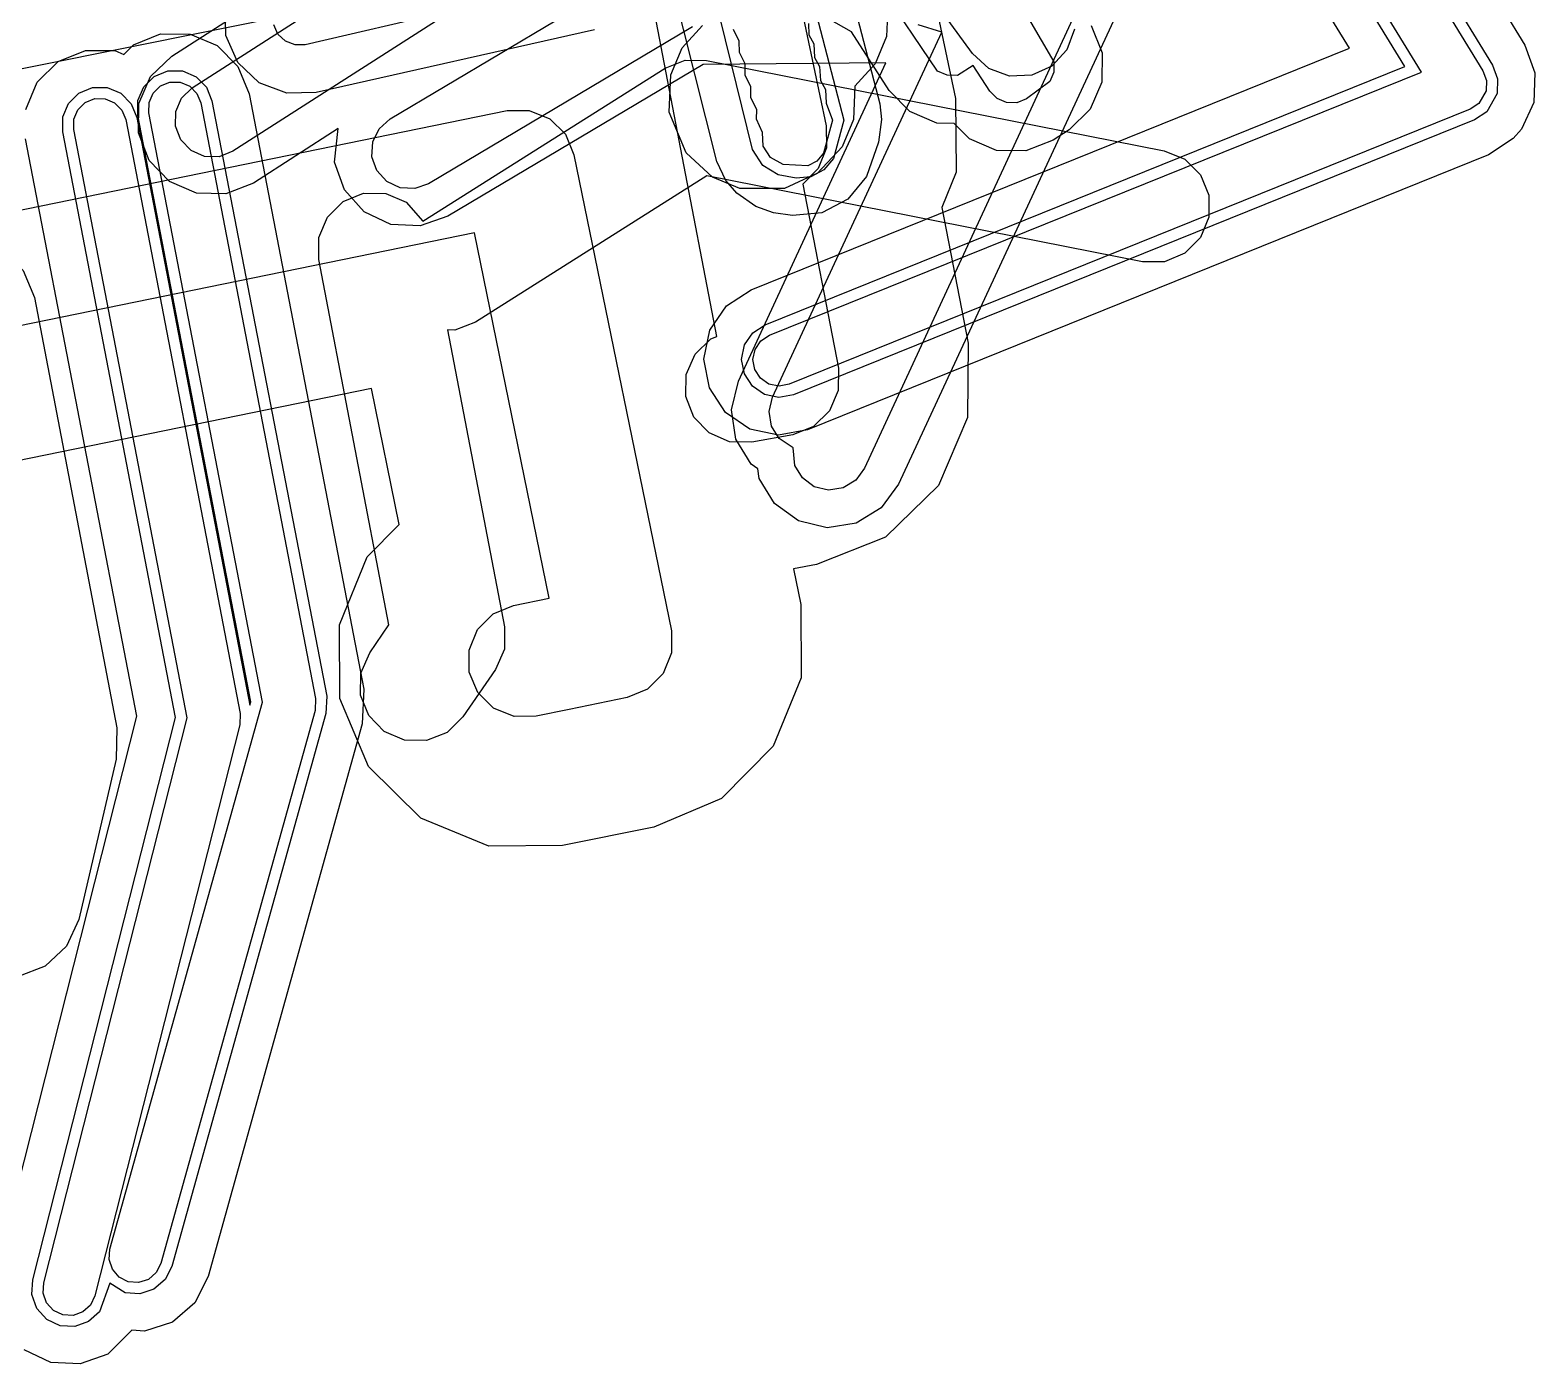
# Model space of a CAD drawing. Header units: metres. Extents: x 3158 to 3711, y 9867 to 11440.
# Drawn here: x 3668.01 to 3707.89, y 11253.09 to 11288.43 of the extents above; entities that cross this region are included whole.
import ezdxf

# ---------------------------------------------------------------- set-up
doc = ezdxf.new("R2010")
doc.units = ezdxf.units.M
doc.layers.add('AI_GREENING_EXCLUSIONS', color=1, linetype='Continuous')

msp = doc.modelspace()

# ---------------------------------------------------------------- linework, layer by layer
at = {"layer": 'AI_GREENING_EXCLUSIONS'}
for points in [[(3677.38, 11335.456), (3706.768, 11287.507), (3706.904, 11287.141), (3706.888, 11286.751), (3706.617, 11286.271), (3706.29, 11286.057), (3688.243, 11278.771), (3687.86, 11278.698), (3687.478, 11278.778), (3687.156, 11278.997), (3686.942, 11279.324), (3686.869, 11279.707), (3686.949, 11280.089), (3687.168, 11280.411), (3687.495, 11280.625), (3704.446, 11287.469), (3700.458, 11293.97)], [(3678.51, 11335.525), (3707.621, 11288.03), (3707.891, 11287.298), (3707.861, 11286.518), (3707.535, 11285.809), (3707.317, 11285.557), (3706.665, 11285.129), (3688.618, 11277.843), (3687.851, 11277.698), (3687.087, 11277.857), (3686.442, 11278.297), (3686.014, 11278.949), (3685.869, 11279.716), (3686.028, 11280.48), (3686.468, 11281.125), (3687.12, 11281.553), (3702.975, 11287.954), (3699.917, 11292.939)], [(3677.057, 11335.409), (3706.513, 11287.35), (3706.607, 11287.094), (3706.597, 11286.821), (3706.407, 11286.485), (3706.178, 11286.335), (3688.131, 11279.049), (3687.863, 11278.998), (3687.595, 11279.054), (3687.37, 11279.207), (3687.22, 11279.436), (3687.169, 11279.704), (3687.225, 11279.972), (3687.378, 11280.197), (3687.607, 11280.347), (3704.887, 11287.323), (3700.567, 11294.367)], [(3690.857, 11294.574), (3692.533, 11286.617), (3692.555, 11284.667), (3692.179, 11283.728), (3692.872, 11280.135), (3692.857, 11278.17), (3692.088, 11276.363), (3690.681, 11274.992), (3688.855, 11274.268), (3688.243, 11274.157), (3688.436, 11273.215), (3688.446, 11271.264), (3687.709, 11269.457), (3686.337, 11268.071), (3684.539, 11267.314), (3682.124, 11266.821), (3680.173, 11266.81), (3678.367, 11267.547), (3676.98, 11268.919), (3676.224, 11270.718), (3676.213, 11272.669), (3676.95, 11274.475), (3677.797, 11275.33), (3677.06, 11278.932), (3632.735, 11269.869)], [(3687.432, 11293.853), (3689.108, 11285.896), (3689.115, 11285.311), (3688.897, 11284.768), (3688.493, 11284.355), (3689.435, 11279.472), (3689.431, 11278.883), (3689.2, 11278.341), (3688.778, 11277.929), (3688.23, 11277.712), (3687.136, 11277.514), (3686.55, 11277.523), (3686.013, 11277.757), (3685.607, 11278.177), (3685.392, 11278.722), (3685.402, 11279.307), (3685.635, 11279.844), (3686.055, 11280.251), (3686.217, 11280.314), (3684.213, 11290.707), (3636.297, 11281.079)], [(3696.775, 11288.793), (3691.03, 11276.4), (3690.57, 11275.77), (3689.904, 11275.364), (3689.133, 11275.243), (3688.375, 11275.427), (3687.744, 11275.887), (3687.338, 11276.553), (3687.338, 11276.553), (3687.299, 11276.804), (3687.126, 11276.93), (3686.719, 11277.596), (3686.599, 11278.367), (3686.783, 11279.126), (3690.693, 11287.563), (3685.848, 11287.526), (3679.086, 11283.504), (3678.35, 11283.243), (3677.571, 11283.284), (3676.867, 11283.62), (3676.344, 11284.2), (3676.084, 11284.936), (3676.176, 11285.822), (3673.932, 11284.38), (3673.205, 11284.095), (3672.425, 11284.109), (3671.71, 11284.42), (3671.168, 11284.982), (3670.883, 11285.708), (3670.897, 11286.489), (3671.208, 11287.204), (3671.77, 11287.746), (3678.84, 11292.287)], [(3680.207, 11289.599), (3673.391, 11285.222), (3673.028, 11285.079), (3672.638, 11285.086), (3672.28, 11285.242), (3672.009, 11285.522), (3671.867, 11285.886), (3671.874, 11286.276), (3672.03, 11286.633), (3672.31, 11286.904), (3679.38, 11291.445)], [(3689.337, 11291.063), (3690.528, 11286.479), (3690.578, 11286.062), (3690.495, 11285.461), (3690.181, 11284.557), (3689.683, 11283.955), (3688.994, 11283.59), (3688.217, 11283.516), (3687.71, 11283.595), (3687.245, 11283.763), (3686.742, 11284.113), (3686.455, 11284.452), (3686.21, 11284.952), (3685.041, 11289.625)], [(3688.344, 11290.81), (3689.578, 11286.049), (3689.3, 11285.031), (3689.052, 11284.731), (3688.707, 11284.548), (3688.319, 11284.511), (3687.842, 11284.596), (3687.428, 11284.841), (3687.159, 11285.265), (3685.88, 11290.483)], [(3682.918, 11289.815), (3675.308, 11288.047), (3675.035, 11288.04), (3674.78, 11288.138), (3674.582, 11288.326), (3674.471, 11288.576)], [(3694.469, 11288.737), (3695.146, 11287.595), (3695.143, 11287.322), (3695.035, 11287.071), (3694.418, 11286.611), (3694.164, 11286.51), (3693.891, 11286.514), (3693.64, 11286.622), (3693.45, 11286.817), (3693.008, 11287.497), (3692.587, 11287.234), (3692.314, 11287.238), (3692.064, 11287.346), (3690.567, 11289.559)], [(3695.687, 11288.46), (3695.485, 11287.911), (3695.087, 11287.481), (3694.556, 11287.236), (3693.971, 11287.213), (3693.422, 11287.415), (3692.992, 11287.813), (3691.437, 11289.953)], [(3685.569, 11288.524), (3678.575, 11284.363), (3678.207, 11284.233), (3677.817, 11284.253), (3677.465, 11284.421), (3677.204, 11284.711), (3677.074, 11285.079), (3677.094, 11285.469), (3677.262, 11285.821), (3677.552, 11286.082), (3683.387, 11289.552)], [(3690.75, 11289.248), (3690.711, 11288.262), (3690.409, 11287.539), (3689.872, 11286.951), (3689.833, 11286.065), (3689.531, 11285.342), (3688.884, 11284.643), (3688.002, 11284.234), (3686.822, 11284.234), (3686.099, 11284.536), (3685.4, 11285.183), (3684.952, 11286.259), (3684.991, 11287.245), (3685.293, 11287.968), (3685.83, 11288.556)], [(3695.868, 11289.214), (3690.123, 11276.821), (3689.893, 11276.506), (3689.56, 11276.303), (3689.175, 11276.242), (3688.795, 11276.334), (3688.48, 11276.564), (3688.277, 11276.897), (3688.277, 11276.897), (3688.236, 11277.363), (3687.861, 11277.607), (3687.658, 11277.94), (3687.598, 11278.326), (3687.69, 11278.705), (3692.175, 11288.382), (3691.551, 11288.569)], [(3682.969, 11288.445), (3675.595, 11286.779), (3674.815, 11286.759), (3674.086, 11287.039), (3673.52, 11287.576), (3673.203, 11288.289), (3673.183, 11289.07)], [(3688.645, 11288.612), (3688.648, 11288.311), (3688.78, 11288.073), (3688.802, 11287.707), (3688.934, 11287.468), (3688.956, 11287.102), (3689.088, 11286.863), (3689.11, 11286.497), (3689.278, 11286.044), (3689.036, 11285.174), (3688.862, 11284.963), (3688.621, 11284.835), (3687.972, 11284.87), (3687.637, 11285.056), (3687.444, 11285.359), (3687.423, 11285.724), (3687.263, 11286.076), (3687.269, 11286.329), (3687.118, 11286.635), (3687.115, 11286.934), (3686.964, 11287.24), (3686.961, 11287.539), (3686.811, 11287.842), (3686.808, 11288.143), (3686.657, 11288.447)], [(3696.136, 11288.557), (3696.425, 11287.832), (3696.414, 11287.051), (3696.106, 11286.334), (3695.547, 11285.79), (3695.126, 11285.521), (3694.401, 11285.232), (3693.621, 11285.242), (3692.904, 11285.55), (3692.505, 11285.96), (3692.043, 11285.967), (3691.326, 11286.276), (3690.782, 11286.835), (3689.778, 11288.386), (3689.169, 11288.729)], [(3667.9, 11286.333), (3668.203, 11287.052), (3668.758, 11287.6), (3669.481, 11287.894), (3670.262, 11287.89), (3670.498, 11287.79), (3670.751, 11288.04), (3671.474, 11288.335), (3672.255, 11288.33), (3672.974, 11288.027), (3673.522, 11287.472), (3673.816, 11286.749), (3676.856, 11270.968), (3676.818, 11270.052), (3672.731, 11255.399), (3672.731, 11255.399), (3672.379, 11254.703), (3671.787, 11254.194), (3671.046, 11253.951), (3670.707, 11253.977), (3670.076, 11253.347), (3669.341, 11253.086), (3668.561, 11253.127), (3667.857, 11253.463)], [(3626.589, 11275.247), (3680.657, 11286.302), (3681.242, 11286.305), (3681.784, 11286.084), (3682.2, 11285.672), (3682.427, 11285.132), (3685.007, 11272.514), (3685.01, 11271.928), (3684.789, 11271.386), (3684.377, 11270.97), (3683.838, 11270.743), (3682.301, 11270.429), (3681.423, 11270.25), (3680.838, 11270.247), (3680.296, 11270.468), (3679.88, 11270.879), (3679.653, 11271.419), (3679.65, 11272.004), (3679.871, 11272.546), (3680.282, 11272.962), (3680.822, 11273.189), (3681.767, 11273.382), (3679.788, 11283.062), (3628.643, 11272.605)], [(3667.114, 11255.557), (3670.843, 11270.251), (3667.896, 11285.552)]]:
    msp.add_lwpolyline(points, dxfattribs=at)
for points in [[(3699.027, 11284.599), (3699.251, 11284.059), (3699.252, 11283.474), (3699.029, 11282.933), (3698.616, 11282.518), (3698.075, 11282.293), (3697.49, 11282.293), (3685.944, 11284.573), (3679.816, 11280.695), (3679.27, 11280.484), (3679.075, 11280.489), (3680.587, 11272.62), (3680.582, 11272.029), (3680.349, 11271.485), (3679.484, 11270.23), (3679.064, 11269.822), (3678.52, 11269.606), (3677.935, 11269.615), (3677.397, 11269.846), (3676.99, 11270.266), (3676.774, 11270.81), (3676.782, 11271.395), (3677.014, 11271.933), (3677.523, 11272.671), (3675.662, 11282.352), (3675.666, 11282.938), (3675.893, 11283.477), (3676.31, 11283.888), (3676.852, 11284.108), (3677.437, 11284.105), (3677.977, 11283.877), (3678.426, 11283.366), (3684.845, 11287.428), (3685.372, 11287.635), (3685.938, 11287.632), (3698.071, 11285.236), (3698.612, 11285.013), (3699.027, 11284.599)], [(3671.663, 11287.353), (3672.054, 11287.35), (3672.413, 11287.199), (3672.687, 11286.921), (3672.834, 11286.56), (3675.874, 11270.779), (3675.855, 11270.321), (3671.768, 11255.668), (3671.592, 11255.32), (3671.296, 11255.065), (3670.925, 11254.944), (3670.536, 11254.973), (3670.125, 11255.223), (3669.854, 11254.467), (3669.565, 11254.206), (3669.197, 11254.076), (3668.807, 11254.096), (3668.455, 11254.264), (3668.194, 11254.554), (3668.063, 11254.922), (3668.084, 11255.311), (3671.867, 11270.221), (3668.878, 11285.741), (3668.88, 11286.132), (3669.031, 11286.491), (3669.309, 11286.765), (3669.67, 11286.913), (3670.061, 11286.91), (3670.42, 11286.759), (3670.694, 11286.481), (3670.841, 11286.12), (3673.841, 11270.545), (3673.866, 11270.632), (3670.871, 11286.182), (3670.873, 11286.572), (3671.024, 11286.931), (3671.302, 11287.205), (3671.663, 11287.353)], [(3670.195, 11255.593), (3670.11, 11255.852), (3670.13, 11256.125), (3674.173, 11270.619), (3671.165, 11286.238), (3671.167, 11286.511), (3671.273, 11286.763), (3671.467, 11286.955), (3671.72, 11287.058), (3671.993, 11287.056), (3672.245, 11286.95), (3672.437, 11286.756), (3672.54, 11286.503), (3675.579, 11270.722), (3675.566, 11270.402), (3671.479, 11255.748), (3671.356, 11255.505), (3671.149, 11255.327), (3670.889, 11255.242), (3670.617, 11255.262), (3670.373, 11255.385), (3670.195, 11255.593)], [(3668.634, 11254.504), (3668.452, 11254.707), (3668.36, 11254.965), (3668.375, 11255.237), (3672.174, 11270.212), (3669.172, 11285.798), (3669.174, 11286.071), (3669.28, 11286.323), (3669.474, 11286.515), (3669.727, 11286.618), (3670, 11286.616), (3670.252, 11286.51), (3670.444, 11286.316), (3670.547, 11286.063), (3673.578, 11270.324), (3673.569, 11270.019), (3669.732, 11254.893), (3669.614, 11254.647), (3669.411, 11254.464), (3669.154, 11254.373), (3668.881, 11254.387), (3668.634, 11254.504)], [(3665.659, 11264.267), (3665.384, 11264.997), (3665.41, 11265.777), (3666.306, 11269.607), (3664.199, 11280.59), (3664.204, 11281.371), (3664.508, 11282.089), (3665.063, 11282.637), (3665.786, 11282.931), (3666.566, 11282.926), (3667.285, 11282.622), (3667.833, 11282.067), (3668.127, 11281.344), (3670.314, 11269.942), (3670.297, 11269.11), (3669.305, 11264.867), (3668.983, 11264.156), (3668.413, 11263.623), (3667.683, 11263.348), (3666.903, 11263.374), (3666.192, 11263.697), (3665.659, 11264.267)]]:
    msp.add_lwpolyline(points, close=True, dxfattribs=at)

doc.saveas('drawing.dxf')
